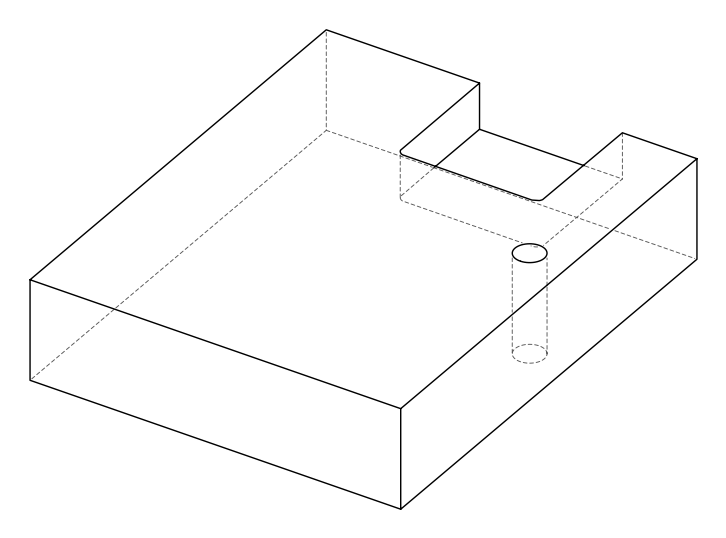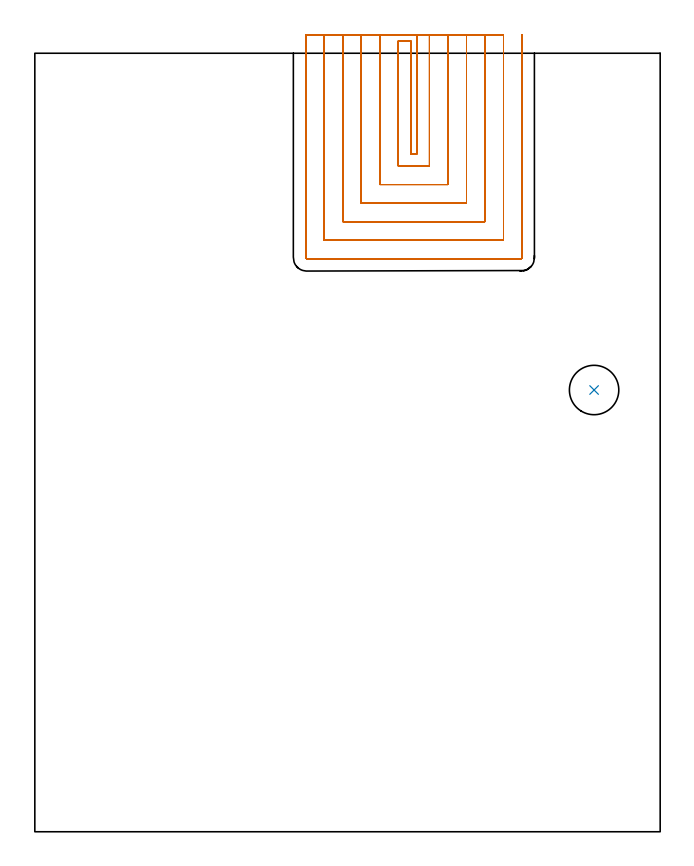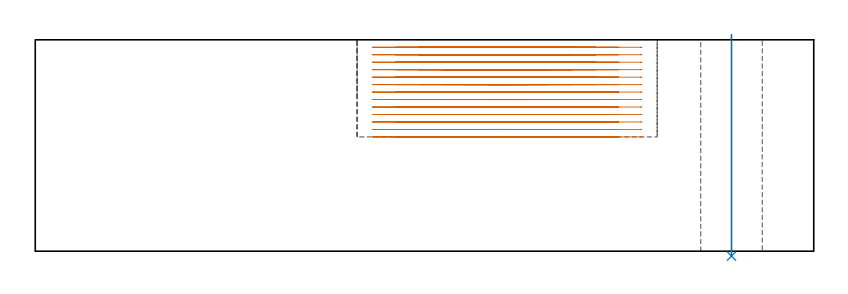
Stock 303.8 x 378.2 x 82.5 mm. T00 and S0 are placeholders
(PLAN: 2 operations, 1 tool changes, 56.4 min)
(1 MILL_SLOT | SLOT_PARTIAL_RECTANGULAR | NXT0201_011 | Follow Part, ap 3, ae 75% | 56.01 min | 468923 mm3)
(2 INDEXABLE_INSERT_DRILL_THROUGH_HOLE_FROM_SOLID | STEP1HOLE | NXT0302_019 | 0.35 min | 37265 mm3)
(TOOL NXT0201_011 | ENDMILL 12mm [2P460-1200-NA 1630] | D12 FL38 Z6)
(TOOL NXT0302_019 | Index. Insert Drill 24mm [880-D2400L25-05] | D24 PA176 FL120 Z2)
(OP 1 MILL_SLOT)
G17 G21 G94 G90
T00 M6
G54
G17 G0 G90 X185.7 Y387.2 S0 M3
G43 Z92.5 H1
Z79.585
G94 G1 Y384.2 F250.
Y329.4 F500.
X182.6
Y384.2
X176.6
Y323.4
X191.7
Y384.2
Y387.2 F250.
X167.6
Y384.2
Y314.4 F500.
X200.7
Y384.2
Y387.2 F250.
X158.6
Y384.2
Y305.4 F500.
X209.7
Y384.2
Y387.2 F250.
X149.6
Y384.2
Y296.4 F500.
X218.7
Y384.2
Y387.2 F250.
X140.6
Y384.2
Y287.4 F500.
X227.7
Y384.2
Y387.2 F250.
X131.6
Y384.2
Y278.9 F500.
G3 X132.1 Y278.4 R0.5
G1 X236.2
G3 X236.7 Y278.9 R0.5
G1 Y384.2
Y387.2 F250.
G0 X185.7 Z76.669
G1 Y384.2
Y329.4 F500.
X182.6
Y384.2
X176.6
Y323.4
X191.7
Y384.2
Y387.2 F250.
X167.6
Y384.2
Y314.4 F500.
X200.7
Y384.2
Y387.2 F250.
X158.6
Y384.2
Y305.4 F500.
X209.7
Y384.2
Y387.2 F250.
X149.6
Y384.2
Y296.4 F500.
X218.7
Y384.2
Y387.2 F250.
X140.6
Y384.2
Y287.4 F500.
X227.7
Y384.2
Y387.2 F250.
X131.6
Y384.2
Y278.9 F500.
G3 X132.1 Y278.4 R0.5
G1 X236.2
G3 X236.7 Y278.9 R0.5
G1 Y384.2
Y387.2 F250.
G0 X185.7 Z73.754
G1 Y384.2
Y329.4 F500.
X182.6
Y384.2
X176.6
Y323.4
X191.7
Y384.2
Y387.2 F250.
X167.6
Y384.2
Y314.4 F500.
X200.7
Y384.2
Y387.2 F250.
X158.6
Y384.2
Y305.4 F500.
X209.7
Y384.2
Y387.2 F250.
X149.6
Y384.2
Y296.4 F500.
X218.7
Y384.2
Y387.2 F250.
X140.6
Y384.2
Y287.4 F500.
X227.7
Y384.2
Y387.2 F250.
X131.6
Y384.2
Y278.9 F500.
G3 X132.1 Y278.4 R0.5
G1 X236.2
G3 X236.7 Y278.9 R0.5
G1 Y384.2
Y387.2 F250.
G0 X185.7 Z70.838
G1 Y384.2
Y329.4 F500.
X182.6
Y384.2
X176.6
Y323.4
X191.7
Y384.2
Y387.2 F250.
X167.6
Y384.2
Y314.4 F500.
X200.7
Y384.2
Y387.2 F250.
X158.6
Y384.2
Y305.4 F500.
X209.7
Y384.2
Y387.2 F250.
X149.6
Y384.2
Y296.4 F500.
X218.7
Y384.2
Y387.2 F250.
X140.6
Y384.2
Y287.4 F500.
X227.7
Y384.2
Y387.2 F250.
X131.6
Y384.2
Y278.9 F500.
G3 X132.1 Y278.4 R0.5
G1 X236.2
G3 X236.7 Y278.9 R0.5
G1 Y384.2
Y387.2 F250.
G0 X185.7 Z67.923
G1 Y384.2
Y329.4 F500.
X182.6
Y384.2
X176.6
Y323.4
X191.7
Y384.2
Y387.2 F250.
X167.6
Y384.2
Y314.4 F500.
X200.7
Y384.2
Y387.2 F250.
X158.6
Y384.2
Y305.4 F500.
X209.7
Y384.2
Y387.2 F250.
X149.6
Y384.2
Y296.4 F500.
X218.7
Y384.2
Y387.2 F250.
X140.6
Y384.2
Y287.4 F500.
X227.7
Y384.2
Y387.2 F250.
X131.6
Y384.2
Y278.9 F500.
G3 X132.1 Y278.4 R0.5
G1 X236.2
G3 X236.7 Y278.9 R0.5
G1 Y384.2
Y387.2 F250.
G0 X185.7 Z65.008
G1 Y384.2
Y329.4 F500.
X182.6
Y384.2
X176.6
Y323.4
X191.7
Y384.2
Y387.2 F250.
X167.6
Y384.2
Y314.4 F500.
X200.7
Y384.2
Y387.2 F250.
X158.6
Y384.2
Y305.4 F500.
X209.7
Y384.2
Y387.2 F250.
X149.6
Y384.2
Y296.4 F500.
X218.7
Y384.2
Y387.2 F250.
X140.6
Y384.2
Y287.4 F500.
X227.7
Y384.2
Y387.2 F250.
X131.6
Y384.2
Y278.9 F500.
G3 X132.1 Y278.4 R0.5
G1 X236.2
G3 X236.7 Y278.9 R0.5
G1 Y384.2
Y387.2 F250.
G0 X185.7 Z62.092
G1 Y384.2
Y329.4 F500.
X182.6
Y384.2
X176.6
Y323.4
X191.7
Y384.2
Y387.2 F250.
X167.6
Y384.2
Y314.4 F500.
X200.7
Y384.2
Y387.2 F250.
X158.6
Y384.2
Y305.4 F500.
X209.7
Y384.2
Y387.2 F250.
X149.6
Y384.2
Y296.4 F500.
X218.7
Y384.2
Y387.2 F250.
X140.6
Y384.2
Y287.4 F500.
X227.7
Y384.2
Y387.2 F250.
X131.6
Y384.2
Y278.9 F500.
G3 X132.1 Y278.4 R0.5
G1 X236.2
G3 X236.7 Y278.9 R0.5
G1 Y384.2
Y387.2 F250.
G0 X185.7 Z59.177
G1 Y384.2
Y329.4 F500.
X182.6
Y384.2
X176.6
Y323.4
X191.7
Y384.2
Y387.2 F250.
X167.6
Y384.2
Y314.4 F500.
X200.7
Y384.2
Y387.2 F250.
X158.6
Y384.2
Y305.4 F500.
X209.7
Y384.2
Y387.2 F250.
X149.6
Y384.2
Y296.4 F500.
X218.7
Y384.2
Y387.2 F250.
X140.6
Y384.2
Y287.4 F500.
X227.7
Y384.2
Y387.2 F250.
X131.6
Y384.2
Y278.9 F500.
G3 X132.1 Y278.4 R0.5
G1 X236.2
G3 X236.7 Y278.9 R0.5
G1 Y384.2
Y387.2 F250.
G0 X185.7 Z56.262
G1 Y384.2
Y329.4 F500.
X182.6
Y384.2
X176.6
Y323.4
X191.7
Y384.2
Y387.2 F250.
X167.6
Y384.2
Y314.4 F500.
X200.7
Y384.2
Y387.2 F250.
X158.6
Y384.2
Y305.4 F500.
X209.7
Y384.2
Y387.2 F250.
X149.6
Y384.2
Y296.4 F500.
X218.7
Y384.2
Y387.2 F250.
X140.6
Y384.2
Y287.4 F500.
X227.7
Y384.2
Y387.2 F250.
X131.6
Y384.2
Y278.9 F500.
G3 X132.1 Y278.4 R0.5
G1 X236.2
G3 X236.7 Y278.9 R0.5
G1 Y384.2
Y387.2 F250.
G0 X185.7 Z53.346
G1 Y384.2
Y329.4 F500.
X182.6
Y384.2
X176.6
Y323.4
X191.7
Y384.2
Y387.2 F250.
X167.6
Y384.2
Y314.4 F500.
X200.7
Y384.2
Y387.2 F250.
X158.6
Y384.2
Y305.4 F500.
X209.7
Y384.2
Y387.2 F250.
X149.6
Y384.2
Y296.4 F500.
X218.7
Y384.2
Y387.2 F250.
X140.6
Y384.2
Y287.4 F500.
X227.7
Y384.2
Y387.2 F250.
X131.6
Y384.2
Y278.9 F500.
G3 X132.1 Y278.4 R0.5
G1 X236.2
G3 X236.7 Y278.9 R0.5
G1 Y384.2
Y387.2 F250.
G0 X185.7 Z50.431
G1 Y384.2
Y329.4 F500.
X182.6
Y384.2
X176.6
Y323.4
X191.7
Y384.2
Y387.2 F250.
X167.6
Y384.2
Y314.4 F500.
X200.7
Y384.2
Y387.2 F250.
X158.6
Y384.2
Y305.4 F500.
X209.7
Y384.2
Y387.2 F250.
X149.6
Y384.2
Y296.4 F500.
X218.7
Y384.2
Y387.2 F250.
X140.6
Y384.2
Y287.4 F500.
X227.7
Y384.2
Y387.2 F250.
X131.6
Y384.2
Y278.9 F500.
G3 X132.1 Y278.4 R0.5
G1 X236.2
G3 X236.7 Y278.9 R0.5
G1 Y384.2
Y387.2 F250.
G0 X185.7 Z47.515
G1 Y384.2
Y329.4 F500.
X182.6
Y384.2
X176.6
Y323.4
X191.7
Y384.2
Y387.2 F250.
X167.6
Y384.2
Y314.4 F500.
X200.7
Y384.2
Y387.2 F250.
X158.6
Y384.2
Y305.4 F500.
X209.7
Y384.2
Y387.2 F250.
X149.6
Y384.2
Y296.4 F500.
X218.7
Y384.2
Y387.2 F250.
X140.6
Y384.2
Y287.4 F500.
X227.7
Y384.2
Y387.2 F250.
X131.6
Y384.2
Y278.9 F500.
G3 X132.1 Y278.4 R0.5
G1 X236.2
G3 X236.7 Y278.9 R0.5
G1 Y384.2
Y387.2 F250.
G0 X185.7 Z44.6
G1 Y384.2
Y329.4 F500.
X182.6
Y384.2
X176.6
Y323.4
X191.7
Y384.2
Y387.2 F250.
X167.6
Y384.2
Y314.4 F500.
X200.7
Y384.2
Y387.2 F250.
X158.6
Y384.2
Y305.4 F500.
X209.7
Y384.2
Y387.2 F250.
X149.6
Y384.2
Y296.4 F500.
X218.7
Y384.2
Y387.2 F250.
X140.6
Y384.2
Y287.4 F500.
X227.7
Y384.2
Y387.2 F250.
X131.6
Y384.2
Y278.9 F500.
G3 X132.1 Y278.4 R0.5
G1 X236.2
G3 X236.7 Y278.9 R0.5
G1 Y384.2
Y387.2 F250.
G0 Z92.5
M5
M2
(OP 2 INDEXABLE_INSERT_DRILL_THROUGH_HOLE_FROM_SOLID)
G17 G21 G94 G90
T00 M6
G54
G17 G0 G90 X271.7 Y214.6 S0 M3
G43 Z92.5 H1
G94 G81 G98 Z-1.919 F250. R84.5
G80
M5
M2
